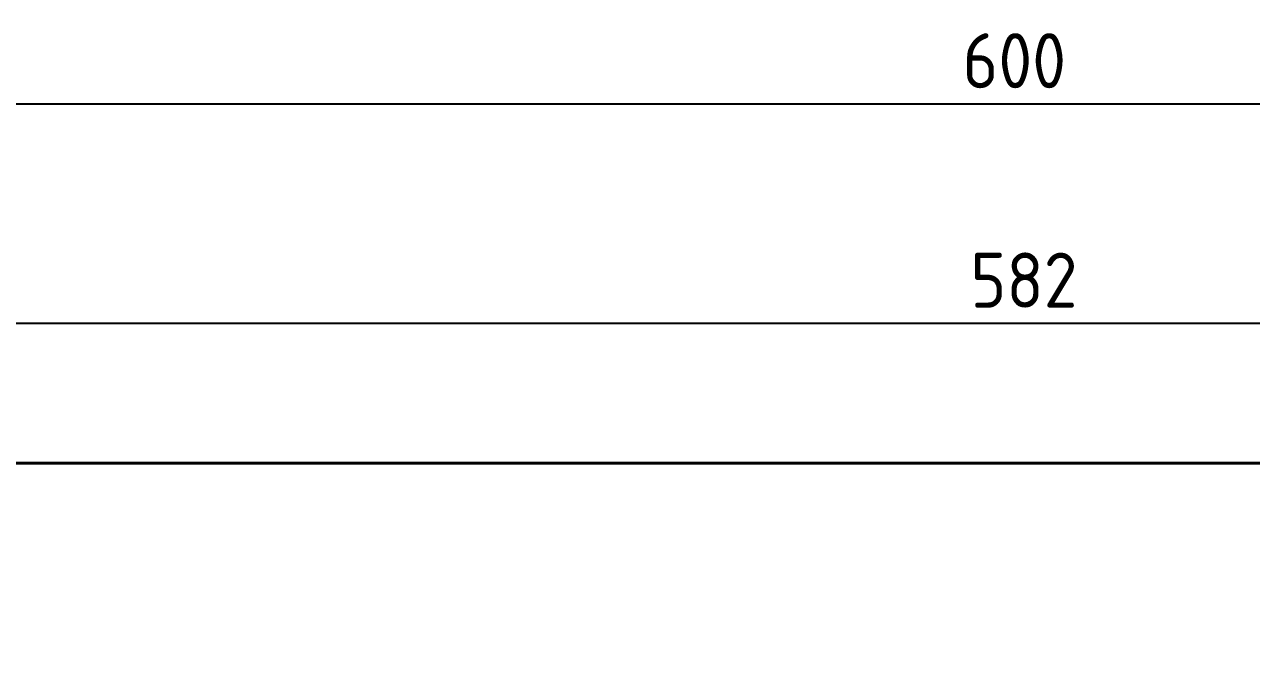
# Model space of a CAD drawing. Header units: millimetres. Extents: x 0 to 1682, y 0 to 1188.
# Drawn here: x 713.3 to 869.4, y 771 to 853.5 of the extents above; entities that cross this region are included whole.
import ezdxf

# ---------------------------------------------------------------- set-up
doc = ezdxf.new("R2010")
doc.units = ezdxf.units.MM
doc.header["$LTSCALE"] = 2
doc.layers.add('가시적인 것(ISO)', color=3, linetype='Continuous', lineweight=40)
doc.layers.add('치수(ISO)', color=2, linetype='Continuous', lineweight=25)
doc.styles.add('치수 텍스트_PSTEK_POSCO', font='isocp.shx')
doc.dimstyles.new('치수_PSTEK_POSCO', dxfattribs={"dimscale": 2, "dimtxt": 3.5, "dimasz": 2.5, "dimexe": 2, "dimexo": 2.5, "dimgap": 1, "dimtad": 1, "dimrnd": 1e-08, "dimdsep": 46, "dimtxsty": '치수 텍스트_PSTEK_POSCO', "dimcen": 0.09, "dimdle": 10, "dimclrd": 7, "dimclre": 7, "dimclrt": 2, "dimadec": 1, "dimazin": 2, "dimtfac": 1, "dimtmove": 0, "dimatfit": 3, "dimfxl": 0, "dimtolj": 1, "dimlwd": -1, "dimlwe": -1, "dimarcsym": 0})

# ---------------------------------------------------------------- blocks, each defined once
blk = doc.blocks.new('*D22')
at = {"layer": 'Defpoints', "color": 0, "transparency": 16777216}
for p in [(549.12, 815.52), (1131.12, 775.02), (549.12, 771.02)]:
    blk.add_point(p, dxfattribs=at)
at = {"layer": '치수(ISO)', "color": 7, "transparency": 16777216}
for p, q in [((549.12, 776.02), (549.12, 819.52)), ((1131.12, 780.02), (1131.12, 819.52)), ((1126.12, 815.52), (554.12, 815.52))]:
    blk.add_line(p, q, dxfattribs=at)
for points in [[(554.12, 816.35), (554.12, 814.69), (549.12, 815.52)], [(1126.12, 816.35), (1126.12, 814.69), (1131.12, 815.52)]]:
    blk.add_solid(points, dxfattribs=at)
at = {"layer": '치수(ISO)', "color": 2, "transparency": 16777216, "insert": (833.61, 821.02), "char_height": 7, "attachment_point": 4, "style": '치수 텍스트_PSTEK_POSCO'}
blk.add_mtext('\\A1;582', dxfattribs=at)
blk = doc.blocks.new('*D23')
at = {"layer": 'Defpoints', "color": 0, "transparency": 16777216}
for p in [(1139.12, 843.42), (539.12, 793.27), (1139.12, 793.27)]:
    blk.add_point(p, dxfattribs=at)
at = {"layer": '치수(ISO)', "color": 7, "transparency": 16777216}
for p, q in [((539.12, 798.27), (539.12, 847.42)), ((1139.12, 798.27), (1139.12, 847.42)), ((544.12, 843.42), (1134.12, 843.42))]:
    blk.add_line(p, q, dxfattribs=at)
for points in [[(544.12, 844.25), (544.12, 842.59), (539.12, 843.42)], [(1134.12, 844.25), (1134.12, 842.59), (1139.12, 843.42)]]:
    blk.add_solid(points, dxfattribs=at)
at = {"layer": '치수(ISO)', "color": 2, "transparency": 16777216, "insert": (832.61, 848.92), "char_height": 7, "attachment_point": 4, "style": '치수 텍스트_PSTEK_POSCO'}
blk.add_mtext('\\A1;600', dxfattribs=at)

msp = doc.modelspace()

# ---------------------------------------------------------------- linework, layer by layer
at = {"layer": '가시적인 것(ISO)'}
msp.add_line((564.1219, 797.7729), (1104.1219, 797.7729), dxfattribs=at)

# ---------------------------------------------------------------- dimensions: what is measured, and where the dimension line sits
at = {"layer": '치수(ISO)', "color": 7}
dim = msp.add_linear_dim(base=(1139.1219, 843.4197), p1=(539.1219, 793.2729), p2=(1139.1219, 793.2729), dimstyle='치수_PSTEK_POSCO', override={"dimdec": 2, "dimtp": 0, "dimtm": 0, "dimtdec": 2, "dimtofl": 0, "dimatfit": 1}, dxfattribs=at)
dim.commit()
dim.dimension.update_dxf_attribs({"geometry": '*D23', "text_midpoint": (839.1219, 843.4197), "dimtype": 160})
dim = msp.add_linear_dim(base=(549.1219, 815.5202), p1=(1131.1219, 775.0229), p2=(549.1219, 771.0229), angle=180, dimstyle='치수_PSTEK_POSCO', override={"dimdec": 2, "dimtp": 0, "dimtm": 0, "dimtdec": 2, "dimtofl": 0, "dimatfit": 1}, dxfattribs=at)
dim.commit()
dim.dimension.update_dxf_attribs({"geometry": '*D22', "text_midpoint": (840.1219, 815.5202), "dimtype": 160})

doc.saveas('drawing.dxf')
